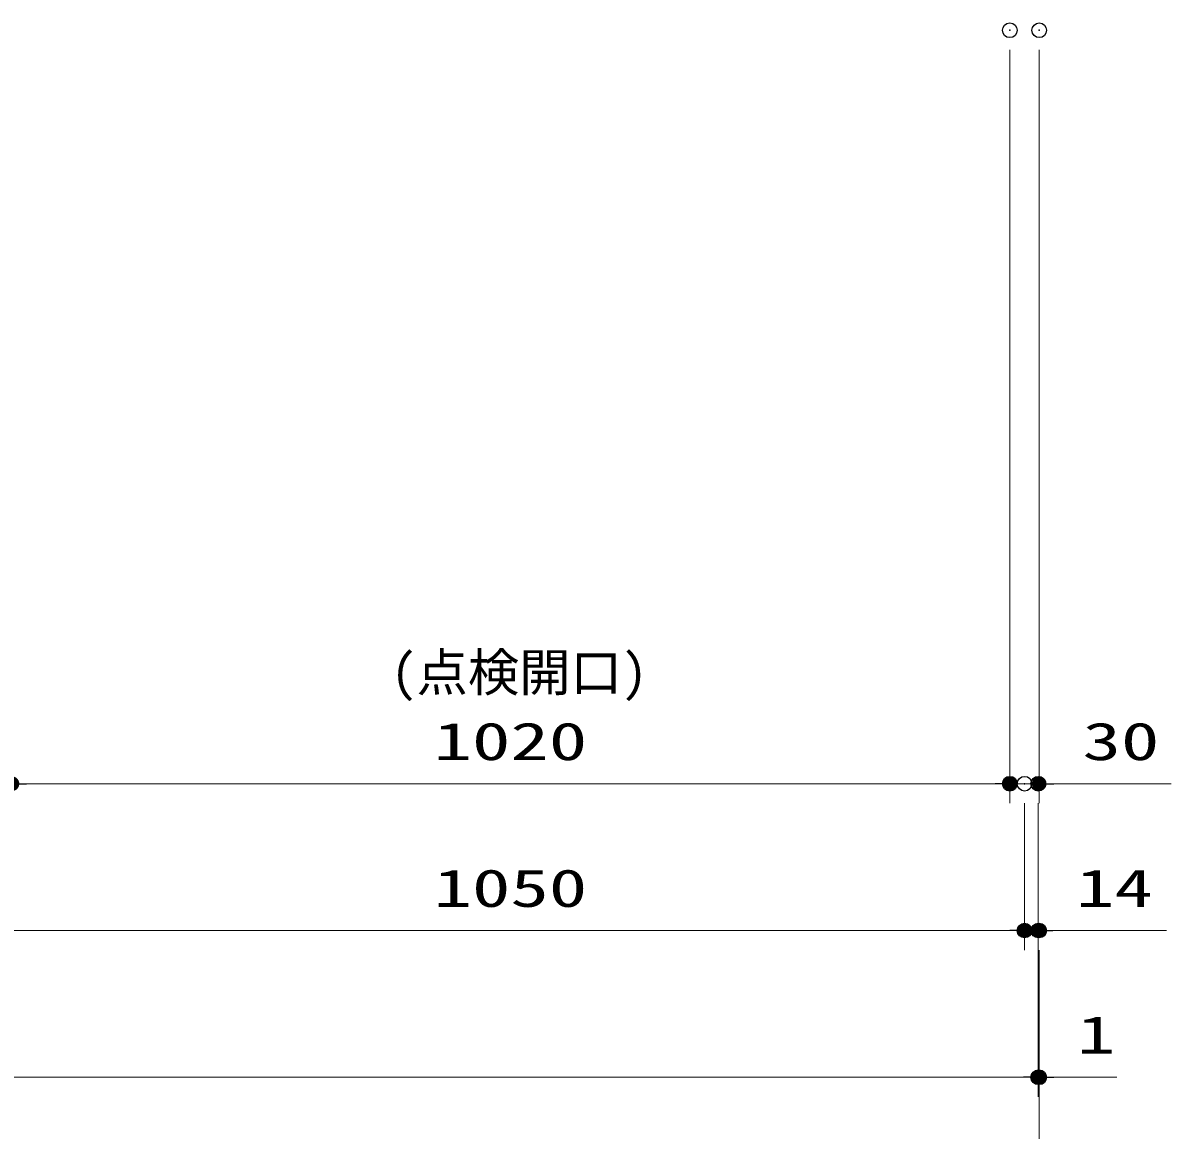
# Model space of a CAD drawing. Units: millimetres, scale not verified. Extents: x -9797 to 9797, y -4555 to 4555.
# Drawn here: x -5813 to -4639, y -3040 to -1908 of the extents above; entities that cross this region are included whole.
import ezdxf
from ezdxf.enums import TextEntityAlignment as Align

# ---------------------------------------------------------------- set-up
doc = ezdxf.new("R2010")
doc.units = ezdxf.units.MM
doc.header["$LTSCALE"] = 30
doc.header["$PDMODE"] = 32
doc.header["$PDSIZE"] = 15
for name, color, linetype, lineweight in [('0-0_0', 7, 'Continuous', 25), ('0-2_寸法ﾚｲﾔｰ', 30, 'Continuous', 13), ('0-3_DEFPOINTS', 7, 'Continuous', 25)]:
    doc.layers.add(name, color=color, linetype=linetype, lineweight=lineweight)
doc.styles.add('ＭＳ ゴシック', font='')
doc.styles.get('ＭＳ ゴシック').set_extended_font_data('MS Gothic')

# ---------------------------------------------------------------- blocks, each defined once
blk = doc.blocks.new('_DOT')
at = {"layer": '0-0_0', "color": 30}
blk.add_line((-15, 0), (-30, 0), dxfattribs=at)
for points in [[(0, 0), (-15, 0), (-14.88, 1.88)], [(0, 0), (-14.88, -1.88), (-15, 0)], [(0, 0), (-14.88, 1.88), (-14.53, 3.73)], [(0, 0), (-14.53, -3.73), (-14.88, -1.88)], [(0, 0), (-14.53, 3.73), (-13.95, 5.52)], [(0, 0), (-13.95, -5.52), (-14.53, -3.73)], [(0, 0), (-13.95, 5.52), (-13.14, 7.23)], [(0, 0), (-13.14, -7.23), (-13.95, -5.52)], [(0, 0), (-13.14, 7.23), (-12.14, 8.82)], [(0, 0), (-12.14, -8.82), (-13.14, -7.23)], [(0, 0), (-12.14, 8.82), (-10.93, 10.27)], [(0, 0), (-10.93, -10.27), (-12.14, -8.82)], [(0, 0), (-10.93, 10.27), (-9.56, 11.56)], [(0, 0), (-9.56, -11.56), (-10.93, -10.27)], [(0, 0), (-9.56, 11.56), (-8.04, 12.66)], [(0, 0), (-8.04, -12.66), (-9.56, -11.56)], [(0, 0), (-8.04, 12.66), (-6.39, 13.57)], [(0, 0), (-6.39, -13.57), (-8.04, -12.66)], [(0, 0), (-6.39, 13.57), (-4.64, 14.27)], [(0, 0), (-4.64, -14.27), (-6.39, -13.57)], [(0, 0), (-4.64, 14.27), (-2.81, 14.73)], [(0, 0), (-2.81, -14.73), (-4.64, -14.27)], [(0, 0), (-2.81, 14.73), (-0.94, 14.97)], [(0, 0), (-0.94, -14.97), (-2.81, -14.73)], [(0, 0), (-0.94, 14.97), (0.94, 14.97)], [(0, 0), (0.94, -14.97), (-0.94, -14.97)], [(0, 0), (0.94, 14.97), (2.81, 14.73)], [(0, 0), (2.81, 14.73), (4.64, 14.27)], [(0, 0), (4.64, 14.27), (6.39, 13.57)], [(0, 0), (6.39, 13.57), (8.04, 12.66)], [(0, 0), (8.04, 12.66), (9.56, 11.56)], [(0, 0), (9.56, 11.56), (10.93, 10.27)], [(0, 0), (10.93, 10.27), (12.14, 8.82)], [(0, 0), (12.14, 8.82), (13.14, 7.23)], [(0, 0), (13.14, 7.23), (13.95, 5.52)], [(0, 0), (13.95, 5.52), (14.53, 3.73)], [(0, 0), (14.53, 3.73), (14.88, 1.88)], [(0, 0), (14.88, 1.88), (15, 0)], [(0, 0), (2.81, -14.73), (0.94, -14.97)], [(0, 0), (4.64, -14.27), (2.81, -14.73)], [(0, 0), (6.39, -13.57), (4.64, -14.27)], [(0, 0), (8.04, -12.66), (6.39, -13.57)], [(0, 0), (9.56, -11.56), (8.04, -12.66)], [(0, 0), (10.93, -10.27), (9.56, -11.56)], [(0, 0), (12.14, -8.82), (10.93, -10.27)], [(0, 0), (13.14, -7.23), (12.14, -8.82)], [(0, 0), (13.95, -5.52), (13.14, -7.23)], [(0, 0), (14.53, -3.73), (13.95, -5.52)], [(0, 0), (14.88, -1.88), (14.53, -3.73)], [(0, 0), (15, 0), (14.88, -1.88)]]:
    blk.add_solid(points, dxfattribs=at)

msp = doc.modelspace()

# ---------------------------------------------------------------- linework, layer by layer
at = {"layer": '0-2_寸法ﾚｲﾔｰ'}
for p, q in [((-4804.06, -1935.93), (-4804.06, -2705.93)), ((-4804.06, -1935.93), (-4804.06, -2705.93)), ((-4774.06, -1935.93), (-4774.06, -2705.93)), ((-4819.06, -2685.93), (-5809.06, -2685.93)), ((-4819.06, -2685.93), (-4834.06, -2685.93)), ((-4774.06, -2685.93), (-4804.06, -2685.93)), ((-4774.06, -2685.93), (-4639.3, -2685.93)), ((-4759.06, -2685.93), (-4744.06, -2685.93)), ((-4789.06, -2705.93), (-4789.06, -2855.93)), ((-4789.06, -2705.93), (-4789.06, -2855.93)), ((-4775.06, -2705.93), (-4775.06, -3005.93)), ((-4775.06, -2705.93), (-4775.06, -2855.93)), ((-4804.06, -2835.93), (-5824.06, -2835.93)), ((-4804.06, -2835.93), (-4819.06, -2835.93)), ((-4775.06, -2835.93), (-4789.06, -2835.93)), ((-4775.06, -2835.93), (-4644.06, -2835.93)), ((-4760.06, -2835.93), (-4745.06, -2835.93)), ((-4775.06, -2855.93), (-4775.06, -3005.93)), ((-4774.06, -2855.93), (-4774.06, -3155.93)), ((-4774.06, -2855.93), (-4774.06, -3005.93)), ((-7458.06, -2985.93), (-4790.06, -2985.93)), ((-4790.06, -2985.93), (-4805.06, -2985.93)), ((-4775.06, -2985.93), (-4774.06, -2985.93)), ((-4774.06, -2985.93), (-4694.54, -2985.93)), ((-4759.06, -2985.93), (-4744.06, -2985.93))]:
    msp.add_line(p, q, dxfattribs=at)
at = {"layer": '0-3_DEFPOINTS'}
for p in [(-4804.06, -1915.93), (-4774.06, -1915.93), (-4804.06, -2685.93), (-4789.06, -2685.93), (-4775.06, -2685.93), (-4789.06, -2835.93), (-4775.06, -2835.93), (-4774.06, -2835.93), (-4774.06, -2835.93), (-4775.06, -2985.93), (-4774.06, -2985.93)]:
    msp.add_point(p, dxfattribs=at)

# ---------------------------------------------------------------- block references
at = {"layer": '0-2_寸法ﾚｲﾔｰ', "xscale": 0.5, "yscale": 0.5, "rotation": 180}
for p in [(-5824.06, -2685.93), (-4774.06, -2685.93), (-4775.06, -2835.93), (-4774.06, -2985.93)]:
    msp.add_blockref('_DOT', p, dxfattribs=at)
at = {"layer": '0-2_寸法ﾚｲﾔｰ', "xscale": 0.5, "yscale": 0.5}
for p in [(-4804.06, -2685.93), (-4804.06, -2685.93), (-4789.06, -2835.93), (-4789.06, -2835.93), (-4775.06, -2985.93), (-4775.06, -2985.93)]:
    msp.add_blockref('_DOT', p, dxfattribs=at)

# ---------------------------------------------------------------- texts
at = {"layer": '0-2_寸法ﾚｲﾔｰ', "style": 'ＭＳ ゴシック'}
msp.add_text('(点検開口)', height=38.48, dxfattribs=at).set_placement((-5436.73, -2602.85), align=Align.BOTTOM_LEFT)
at = {"layer": '0-2_寸法ﾚｲﾔｰ', "style": 'ＭＳ ゴシック', "width": 1.5}
for s, p in [('1020', (-5393.11, -2673.33)), ('30', (-4729.78, -2673.33)), ('1050', (-5393.11, -2823.33)), ('14', (-4736.44, -2823.33)), ('1', (-4735.49, -2973.33))]:
    msp.add_text(s, height=38.49, dxfattribs=at).set_placement(p, align=Align.BOTTOM_LEFT)

doc.saveas('drawing.dxf')
